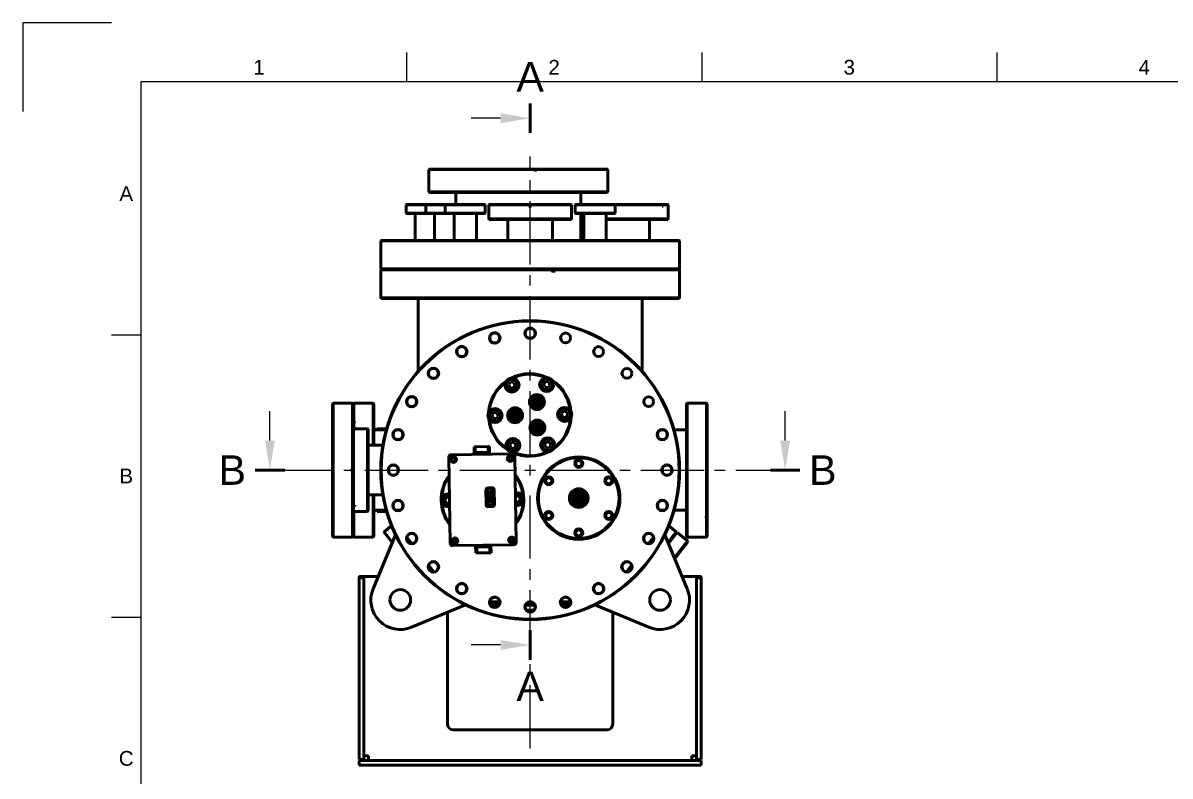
# Model space of a CAD drawing. Header units: millimetres. Extents: x 0 to 420, y 0 to 297.
# Drawn here: x 0 to 194.4, y 169.4 to 297 of the extents above; entities that cross this region are included whole.
import ezdxf
from ezdxf.enums import TextEntityAlignment as Align

# ---------------------------------------------------------------- set-up
doc = ezdxf.new("R2010")
doc.units = ezdxf.units.MM
doc.header["$LTSCALE"] = 0.75
doc.linetypes.add('CENTER2', pattern=[28.575, 19.05, -3.175, 3.175, -3.175])
for name, color, linetype, lineweight in [('BORDER', 7, 'Continuous', 25), ('Section Lines', 7, 'Continuous', 25), ('Smart Centers', 7, 'CENTER2', 25), ('Visible', 7, 'Continuous', 50), ('Visible Narrow', 7, 'Continuous', 25)]:
    doc.layers.add(name, color=color, linetype=linetype, lineweight=lineweight)
doc.styles.add('FusionTitle', font='arial.ttf')
doc.styles.get("Standard").update_dxf_attribs({"font": 'arial.ttf'})

# ---------------------------------------------------------------- blocks, each defined once
blk = doc.blocks.new('*U5')
at = {"layer": 'Smart Centers', "color": 0, "ltscale": 0.75, "transparency": 16777216}
for p, q in [((0, 2.678906), (0, 53.144999)), ((-44.09014, 0), (-2.678906, 0)), ((2.678906, 0), (43.200823, 0)), ((0, -47.138809), (0, -2.678906))]:
    blk.add_line(p, q, dxfattribs=at)
at = {"layer": 'Smart Centers', "color": 0, "linetype": 'Continuous', "ltscale": 0.75, "transparency": 16777216}
for p, q in [((-0.892969, 0), (0.892969, 0)), ((0, -0.892969), (0, 0.892969))]:
    blk.add_line(p, q, dxfattribs=at)
blk = doc.blocks.new('ISO_A3_SHEET')
at = {"layer": 'BORDER'}
for p, q in [((65, 292), (65, 287)), ((115, 292), (115, 287)), ((165, 292), (165, 287)), ((410, 287), (20, 287)), ((20, 287), (20, 10)), ((15, 244.16666), (20, 244.16666)), ((15, 196.33333), (20, 196.33333))]:
    blk.add_line(p, q, dxfattribs=at)
at = {"layer": 'Defpoints'}
for p, q in [((15, 297), (0, 297)), ((0, 297), (0, 282))]:
    blk.add_line(p, q, dxfattribs=at)
at = {"layer": 'BORDER', "style": 'FusionTitle'}
for s, p in [('1', (40, 289.5)), ('2', (90, 289.5)), ('3', (140, 289.5)), ('4', (190, 289.5)), ('A', (17.5, 268.08333)), ('B', (17.5, 220.25)), ('C', (17.5, 172.41667))]:
    blk.add_text(s, height=2.5, dxfattribs=at).set_placement(p, align=Align.MIDDLE)

msp = doc.modelspace()

# ---------------------------------------------------------------- linework, layer by layer
at = {"layer": 'Section Lines', "lineweight": 50}
for p, q in [((85.9393, 283.3585), (85.9393, 278.3585)), ((39.3492, 221.251), (44.3492, 221.251)), ((131.6401, 221.251), (126.6401, 221.251)), ((85.9393, 189.1312), (85.9393, 194.1312))]:
    msp.add_line(p, q, dxfattribs=at)
at = {"layer": 'Section Lines'}
for p, q in [((80.9393, 280.8585), (75.9393, 280.8585)), ((41.8492, 226.251), (41.8492, 231.251)), ((129.1401, 226.251), (129.1401, 231.251)), ((80.9393, 191.6312), (75.9393, 191.6312))]:
    msp.add_line(p, q, dxfattribs=at)
for points in [[(80.9393, 281.6918), (85.9393, 280.8585), (80.9393, 280.0252)], [(42.6825, 226.251), (41.8492, 221.251), (41.0158, 226.251)], [(129.9735, 226.251), (129.1401, 221.251), (128.3068, 226.251)], [(80.9393, 192.4645), (85.9393, 191.6312), (80.9393, 190.7979)]]:
    msp.add_solid(points, dxfattribs=at)
at = {"layer": 'Visible'}
for p, q in [((68.8792, 272.251), (68.7792, 272.151)), ((68.7792, 272.151), (86.7004, 272.151)), ((68.7792, 268.371), (68.7792, 272.151)), ((86.6809, 272.251), (68.8792, 272.251)), ((86.7004, 272.151), (86.6809, 272.251)), ((87.0732, 272.251), (86.6809, 272.251)), ((86.7004, 272.051), (86.7004, 272.151)), ((98.9992, 272.251), (87.0732, 272.251)), ((87.0927, 272.151), (87.0732, 272.251)), ((87.0927, 272.151), (99.0992, 272.151)), ((87.0927, 272.051), (87.0927, 272.151)), ((98.9992, 272.251), (99.0992, 272.151)), ((99.0992, 268.371), (99.0992, 272.151)), ((86.7004, 272.051), (87.0927, 272.051)), ((99.0992, 268.371), (68.7792, 268.371)), ((68.8792, 268.271), (68.7792, 268.371)), ((68.8792, 268.271), (98.9992, 268.271)), ((73.3392, 266.251), (73.3392, 268.271)), ((94.5392, 266.251), (94.5392, 268.271)), ((98.9992, 268.271), (99.0992, 268.371)), ((64.9992, 266.251), (64.9392, 266.191)), ((64.9392, 266.191), (68.2392, 266.191)), ((64.9392, 264.791), (64.9392, 266.191)), ((68.2392, 264.791), (64.9392, 264.791)), ((64.9992, 264.731), (64.9392, 264.791)), ((68.2992, 266.251), (64.9992, 266.251)), ((64.9992, 264.731), (68.2992, 264.731)), ((66.4392, 260.171), (66.4392, 264.731)), ((68.2992, 266.251), (68.2392, 266.191)), ((68.2392, 266.191), (71.5392, 266.191)), ((68.2392, 264.791), (68.2392, 266.191)), ((71.5392, 264.791), (68.2392, 264.791)), ((68.2992, 264.731), (68.2392, 264.791)), ((71.5992, 266.251), (68.2992, 266.251)), ((68.2992, 264.731), (71.5992, 264.731)), ((69.7392, 260.171), (69.7392, 264.731)), ((71.5992, 266.251), (71.5392, 266.191)), ((71.5392, 266.191), (78.3392, 266.191)), ((71.5392, 264.791), (71.5392, 266.191)), ((78.3392, 264.791), (71.5392, 264.791)), ((71.5992, 264.731), (71.5392, 264.791)), ((78.2792, 266.251), (71.5992, 266.251)), ((71.5992, 264.731), (78.2792, 264.731)), ((73.0392, 260.171), (73.0392, 264.731)), ((76.8392, 260.171), (76.8392, 264.731)), ((78.2792, 266.251), (78.3392, 266.191)), ((78.2792, 264.731), (78.3392, 264.791)), ((78.3392, 264.791), (78.3392, 266.191)), ((79.0192, 266.251), (78.9392, 266.171)), ((78.9392, 266.171), (85.7392, 266.171)), ((78.9392, 263.791), (78.9392, 266.171)), ((85.7392, 266.251), (79.0192, 266.251)), ((85.7392, 266.251), (85.7392, 266.171)), ((86.1392, 266.251), (85.7392, 266.251)), ((85.7392, 266.171), (85.7392, 265.951)), ((86.1392, 266.131), (85.7392, 266.131)), ((86.1392, 265.951), (85.7392, 265.951)), ((92.8592, 266.251), (86.1392, 266.251)), ((86.1392, 266.171), (86.1392, 266.251)), ((86.1392, 266.171), (92.9392, 266.171)), ((86.1392, 265.951), (86.1392, 266.171)), ((92.8592, 266.251), (92.9392, 266.171)), ((92.9392, 263.791), (92.9392, 266.171)), ((93.5992, 266.251), (93.5392, 266.191)), ((93.5392, 266.191), (100.3392, 266.191)), ((93.5392, 264.791), (93.5392, 266.191)), ((100.3392, 264.791), (93.5392, 264.791)), ((93.5992, 264.731), (93.5392, 264.791)), ((100.2792, 266.251), (93.5992, 266.251)), ((93.5992, 264.731), (100.2792, 264.731)), ((94.5392, 260.171), (94.5392, 264.731)), ((95.0392, 260.171), (95.0392, 264.731)), ((98.8392, 260.171), (98.8392, 264.731)), ((108.2296, 266.251), (100.2792, 266.251)), ((100.2792, 266.251), (100.3392, 266.191)), ((100.2792, 264.731), (100.3392, 264.791)), ((100.3392, 264.791), (100.3392, 266.191)), ((100.3392, 266.171), (108.2989, 266.171)), ((108.2296, 266.251), (108.2989, 266.171)), ((108.4296, 266.251), (108.2296, 266.251)), ((108.2989, 266.171), (108.2989, 265.951)), ((108.4989, 265.951), (108.2989, 265.951)), ((109.2592, 266.251), (108.4296, 266.251)), ((108.4989, 266.171), (108.4296, 266.251)), ((108.4989, 266.171), (109.3392, 266.171)), ((108.4989, 265.951), (108.4989, 266.171)), ((109.2592, 266.251), (109.3392, 266.171)), ((109.3392, 263.791), (109.3392, 266.171)), ((92.9392, 263.791), (78.9392, 263.791)), ((79.0192, 263.711), (78.9392, 263.791)), ((79.0192, 263.711), (92.8592, 263.711)), ((82.1392, 260.171), (82.1392, 263.711)), ((89.7392, 260.171), (89.7392, 263.711)), ((92.8592, 263.711), (92.9392, 263.791)), ((109.3392, 263.791), (98.8392, 263.791)), ((98.8392, 263.711), (109.2592, 263.711)), ((106.1392, 260.171), (106.1392, 263.711)), ((109.2592, 263.711), (109.3392, 263.791)), ((60.6993, 260.171), (60.6193, 260.091)), ((60.6193, 260.091), (111.2593, 260.091)), ((60.6193, 255.331), (60.6193, 260.091)), ((111.1793, 260.171), (60.6993, 260.171)), ((111.1793, 260.171), (111.2593, 260.091)), ((111.2593, 255.331), (111.2593, 260.091)), ((111.2593, 255.331), (60.6193, 255.331)), ((60.6993, 255.251), (60.6193, 255.331)), ((60.6993, 255.251), (60.6193, 255.171)), ((60.6193, 255.171), (89.6036, 255.171)), ((60.6193, 255.171), (60.6193, 250.411)), ((89.5911, 255.251), (60.6993, 255.251)), ((60.6993, 255.251), (111.1793, 255.251)), ((89.5911, 255.251), (89.6036, 255.171)), ((89.6036, 254.931), (89.6036, 255.171)), ((89.6036, 255.131), (89.7062, 255.131)), ((90.1962, 254.931), (89.6036, 254.931)), ((89.7062, 254.9326), (89.7062, 255.251)), ((111.1793, 255.251), (90.1837, 255.251)), ((90.1962, 255.171), (90.1837, 255.251)), ((90.1962, 255.171), (111.2593, 255.171)), ((90.1962, 255.171), (90.1962, 254.931)), ((111.1793, 255.251), (111.2593, 255.331)), ((111.1793, 255.251), (111.2593, 255.171)), ((111.2593, 255.171), (111.2593, 250.411)), ((111.2593, 250.411), (60.6193, 250.411)), ((60.6993, 250.331), (60.6193, 250.411)), ((60.6993, 250.331), (111.1793, 250.331)), ((66.9393, 250.331), (66.9393, 237.9872)), ((104.9393, 250.331), (104.9393, 237.9872)), ((111.1793, 250.331), (111.2593, 250.411)), ((82.6781, 236.1871), (82.307, 235.7448)), ((82.307, 235.7448), (82.5044, 235.2023)), ((82.5044, 235.2023), (83.0191, 235.1116)), ((83.1928, 236.0964), (82.6781, 236.1871)), ((83.0191, 235.1116), (83.3903, 235.5538)), ((83.3903, 235.5538), (83.1928, 236.0964)), ((88.5773, 236.2825), (88.2062, 235.8402)), ((88.2062, 235.8402), (88.4037, 235.2977)), ((88.4037, 235.2977), (88.9184, 235.2069)), ((89.092, 236.1917), (88.5773, 236.2825)), ((88.9184, 235.2069), (89.2895, 235.6492)), ((89.2895, 235.6492), (89.092, 236.1917)), ((52.4393, 232.501), (52.5393, 232.601)), ((52.4393, 232.501), (52.4393, 210.001)), ((52.5393, 209.901), (52.5393, 232.601)), ((55.8393, 232.601), (52.5393, 232.601)), ((55.8393, 232.601), (55.8393, 221.451)), ((55.9393, 232.501), (55.8393, 232.601)), ((55.9393, 232.501), (56.0393, 232.601)), ((55.9393, 228.171), (55.9393, 232.501)), ((55.9393, 232.501), (55.9393, 229.4152)), ((56.0393, 229.486), (56.0393, 232.601)), ((56.0393, 232.601), (59.3393, 232.601)), ((59.3393, 232.601), (59.3393, 225.451)), ((59.4393, 232.501), (59.3393, 232.601)), ((59.4393, 225.451), (59.4393, 232.501)), ((86.1536, 232.9579), (85.9326, 232.9543)), ((85.939, 232.5544), (85.9326, 232.9543)), ((86.1601, 232.558), (85.939, 232.5544)), ((88.2523, 232.9918), (88.0312, 232.9883)), ((88.2587, 232.5919), (88.0377, 232.5883)), ((88.2523, 232.9918), (88.2587, 232.5919)), ((112.4393, 232.501), (112.5393, 232.601)), ((112.4393, 232.501), (112.4393, 210.001)), ((112.5393, 209.901), (112.5393, 232.601)), ((115.8393, 232.601), (112.5393, 232.601)), ((115.8393, 232.601), (115.8393, 213.4402)), ((115.9393, 232.501), (115.8393, 232.601)), ((115.9393, 213.511), (115.9393, 232.501)), ((56.0393, 229.486), (55.9393, 229.4152)), ((56.0393, 229.486), (56.1393, 229.486)), ((56.1393, 229.2056), (56.1393, 229.486)), ((79.8111, 231.0306), (79.4399, 230.5883)), ((79.4399, 230.5883), (79.6374, 230.0458)), ((79.6374, 230.0458), (80.1521, 229.955)), ((80.3258, 230.9398), (79.8111, 231.0306)), ((80.1521, 229.955), (80.5232, 230.3973)), ((80.5232, 230.3973), (80.3258, 230.9398)), ((82.4391, 230.7325), (82.2181, 230.729)), ((82.2245, 230.329), (82.2181, 230.729)), ((82.4456, 230.3326), (82.2245, 230.329)), ((84.5378, 230.7664), (84.3167, 230.7629)), ((84.5442, 230.3665), (84.3232, 230.3629)), ((84.5378, 230.7664), (84.5442, 230.3665)), ((91.6095, 231.2213), (91.2384, 230.779)), ((91.2384, 230.779), (91.4359, 230.2365)), ((91.4359, 230.2365), (91.9506, 230.1457)), ((92.1242, 231.1305), (91.6095, 231.2213)), ((91.9506, 230.1457), (92.3217, 230.588)), ((92.3217, 230.588), (92.1242, 231.1305)), ((55.9393, 229.1349), (56.0393, 229.2056)), ((55.9393, 229.1349), (55.9393, 228.171)), ((55.9393, 228.171), (56.0193, 228.251)), ((55.9393, 228.171), (55.9393, 215.3606)), ((56.0193, 215.2913), (56.0193, 228.251)), ((58.3993, 228.251), (56.0193, 228.251)), ((56.1393, 229.2056), (56.0393, 229.2056)), ((56.0393, 228.251), (56.0393, 229.2056)), ((58.3993, 228.251), (58.3993, 214.251)), ((58.4793, 228.171), (58.3993, 228.251)), ((58.4793, 214.331), (58.4793, 228.171)), ((59.4393, 228.051), (61.5495, 228.051)), ((59.9393, 228.171), (60.0193, 228.251)), ((59.9393, 228.171), (59.9393, 228.051)), ((60.0193, 228.051), (60.0193, 228.251)), ((61.6061, 228.251), (60.0193, 228.251)), ((63.2948, 228.051), (63.8035, 228.051)), ((86.2236, 228.6284), (86.0026, 228.6248)), ((86.009, 228.2248), (86.0026, 228.6248)), ((86.2301, 228.2284), (86.009, 228.2248)), ((88.3223, 228.6623), (88.1012, 228.6587)), ((88.3287, 228.2623), (88.1077, 228.2588)), ((88.3223, 228.6623), (88.3287, 228.2623)), ((108.0751, 228.051), (108.5838, 228.051)), ((110.3291, 228.051), (112.4393, 228.051)), ((82.8432, 225.9694), (82.4721, 225.5271)), ((82.4721, 225.5271), (82.6696, 224.9845)), ((83.358, 225.8786), (82.8432, 225.9694)), ((83.5554, 225.3361), (83.358, 225.8786)), ((88.7425, 226.0647), (88.3714, 225.6224)), ((88.3714, 225.6224), (88.5688, 225.0799)), ((89.2572, 225.974), (88.7425, 226.0647)), ((89.4547, 225.4314), (89.2572, 225.974)), ((60.9701, 225.451), (58.4793, 225.451)), ((72.5458, 223.8477), (82.9444, 224.0158)), ((76.6243, 225.2118), (76.4243, 225.2086)), ((76.4243, 225.2086), (76.4453, 223.9107)), ((78.824, 225.2474), (76.6243, 225.2118)), ((76.6243, 225.2118), (76.6401, 224.2297)), ((78.8398, 224.2652), (76.6401, 224.2297)), ((79.0239, 225.2506), (78.824, 225.2474)), ((78.8398, 224.2652), (78.824, 225.2474)), ((79.0449, 223.9528), (79.0239, 225.2506)), ((82.4761, 223.2881), (82.471, 223.6063)), ((82.6309, 223.6089), (82.6361, 223.2907)), ((82.6696, 224.9845), (83.1843, 224.8938)), ((83.1843, 224.8938), (83.5554, 225.3361)), ((83.3508, 223.6223), (83.5868, 209.0242)), ((88.5688, 225.0799), (89.0835, 224.9891)), ((89.0835, 224.9891), (89.4547, 225.4314)), ((72.3882, 208.8432), (72.1523, 223.4413)), ((72.5592, 223.1278), (72.8774, 223.133)), ((72.8799, 222.973), (72.5617, 222.9679)), ((72.8774, 223.133), (72.8722, 223.4512)), ((72.8851, 222.6548), (72.8799, 222.973)), ((73.0322, 223.4538), (73.0373, 223.1356)), ((73.0373, 223.1356), (73.3555, 223.1407)), ((73.3581, 222.9807), (73.0399, 222.9756)), ((73.0399, 222.9756), (73.0451, 222.6574)), ((82.1579, 223.283), (82.4761, 223.2881)), ((82.4787, 223.1282), (82.1605, 223.123)), ((82.4838, 222.8099), (82.4787, 223.1282)), ((82.6361, 223.2907), (82.9543, 223.2959)), ((82.9569, 223.1359), (82.6387, 223.1307)), ((82.6387, 223.1307), (82.6438, 222.8125)), ((55.7393, 221.451), (55.7393, 221.051)), ((55.8393, 221.451), (55.7393, 221.451)), ((55.8393, 221.051), (55.7393, 221.051)), ((55.8193, 221.451), (55.8193, 221.051)), ((55.8393, 221.451), (55.9393, 221.451)), ((55.8393, 221.051), (55.9393, 221.051)), ((55.8393, 221.051), (55.8393, 209.901)), ((78.484, 215.3426), (78.442, 217.9422)), ((78.4455, 217.7223), (78.6655, 217.7258)), ((78.6587, 218.1458), (79.4986, 218.1593)), ((78.7072, 215.1462), (78.6587, 218.1458)), ((78.7371, 218.247), (79.537, 218.26)), ((79.4522, 218.0586), (78.7603, 218.0474)), ((78.7603, 218.0474), (78.8056, 215.2478)), ((79.3218, 218.1565), (79.3779, 218.2574)), ((79.7664, 217.6785), (79.4522, 218.0586)), ((79.4986, 218.1593), (79.8658, 217.7152)), ((79.8414, 217.7448), (79.8454, 217.7449)), ((79.8418, 217.9649), (79.8838, 215.3652)), ((79.8658, 217.7152), (79.8998, 215.6155)), ((60.9701, 217.051), (58.4793, 217.051)), ((59.3393, 217.051), (59.3393, 209.901)), ((59.4393, 210.001), (59.4393, 217.051)), ((71.7998, 216.6752), (71.4287, 216.2329)), ((71.4287, 216.2329), (71.6261, 215.6904)), ((72.263, 216.5935), (71.7998, 216.6752)), ((72.1408, 215.5996), (72.2764, 215.7612)), ((78.4501, 217.4423), (78.67, 217.4459)), ((79.1667, 217.6539), (79.3667, 217.6571)), ((79.1991, 215.6542), (79.1667, 217.6539)), ((79.3667, 217.6571), (79.399, 215.6574)), ((79.7992, 215.6489), (79.7664, 217.6785)), ((83.5982, 216.8659), (83.4626, 216.7043)), ((83.4761, 215.872), (83.9393, 215.7903)), ((84.1129, 216.7751), (83.5982, 216.8659)), ((83.9393, 215.7903), (84.3104, 216.2326)), ((84.3104, 216.2326), (84.1129, 216.7751)), ((93.976, 217.6186), (94.357, 217.6186)), ((93.976, 217.442), (93.976, 217.6186)), ((94.1366, 216.6296), (94.1328, 216.7373)), ((94.1495, 216.2628), (94.1457, 216.3705)), ((94.1836, 216.7391), (94.1874, 216.6314)), ((94.1965, 216.3723), (94.2003, 216.2646)), ((94.357, 217.442), (94.357, 217.6186)), ((56.0193, 215.2913), (55.9393, 215.3606)), ((55.9393, 215.3606), (55.9393, 215.1606)), ((55.9393, 215.1606), (55.9393, 214.331)), ((55.9393, 215.1606), (56.0193, 215.0913)), ((55.9393, 210.001), (55.9393, 214.331)), ((55.9393, 214.331), (55.9393, 210.001)), ((55.9393, 214.331), (56.0193, 214.251)), ((56.2393, 215.2913), (56.0193, 215.2913)), ((56.0193, 214.251), (56.0193, 215.0913)), ((56.0193, 215.0913), (56.2393, 215.0913)), ((58.3993, 214.251), (56.0193, 214.251)), ((56.0393, 209.901), (56.0393, 214.251)), ((56.2393, 215.2913), (56.2393, 215.0913)), ((58.4793, 214.331), (58.3993, 214.251)), ((59.4393, 214.451), (61.5495, 214.451)), ((59.9393, 214.451), (59.9393, 214.331)), ((59.9393, 214.331), (60.0193, 214.251)), ((60.0193, 214.251), (60.0193, 214.451)), ((61.6061, 214.251), (60.0193, 214.251)), ((63.2948, 214.451), (63.8035, 214.451)), ((71.6261, 215.6904), (72.1408, 215.5996)), ((78.4779, 215.7225), (78.6978, 215.7261)), ((78.4824, 215.4426), (78.7024, 215.4461)), ((79.5471, 215.1597), (78.7072, 215.1462)), ((79.5887, 215.0604), (78.7888, 215.0475)), ((78.8056, 215.2478), (79.4974, 215.2589)), ((79.399, 215.6574), (79.1991, 215.6542)), ((79.4297, 215.0578), (79.4858, 215.1587)), ((79.4974, 215.2589), (79.7992, 215.6489)), ((79.8998, 215.6155), (79.5471, 215.1597)), ((79.7822, 215.4636), (79.8822, 215.4652)), ((93.976, 215.3834), (93.976, 215.5599)), ((94.357, 215.3834), (93.976, 215.3834)), ((94.357, 215.3834), (94.357, 215.5599)), ((108.0751, 214.451), (108.5838, 214.451)), ((110.3291, 214.451), (112.4393, 214.451)), ((115.7393, 213.1549), (115.7393, 213.4402)), ((115.7393, 213.4402), (115.8393, 213.4402)), ((115.8393, 213.1549), (115.7393, 213.1549)), ((115.9393, 213.511), (115.8393, 213.4402)), ((115.8393, 213.1549), (115.9393, 213.2256)), ((115.8393, 213.1549), (115.8393, 209.901)), ((115.9393, 213.2256), (115.9393, 213.511)), ((115.9393, 210.001), (115.9393, 213.2256)), ((52.4393, 210.001), (52.5393, 209.901)), ((55.9393, 210.001), (55.8393, 209.901)), ((55.9393, 210.001), (56.0393, 209.901)), ((59.3199, 201.1644), (63.1068, 210.3067)), ((59.4393, 210.001), (59.3393, 209.901)), ((61.1906, 210.6968), (61.2044, 210.8091)), ((61.1906, 210.6968), (62.5485, 208.9589)), ((62.4549, 211.7861), (61.2044, 210.8091)), ((62.5837, 209.0438), (61.2044, 210.8091)), ((112.5587, 201.1644), (108.7718, 210.3067)), ((110.6742, 210.8091), (109.2949, 209.0438)), ((109.3301, 208.9589), (110.688, 210.6968)), ((110.8481, 210.6542), (109.3971, 208.7971)), ((109.4237, 211.7861), (110.6742, 210.8091)), ((110.6341, 210.6279), (110.8481, 210.6542)), ((110.688, 210.6968), (110.6742, 210.8091)), ((112.6094, 209.2781), (110.8481, 210.6542)), ((112.4393, 210.001), (112.5393, 209.901)), ((115.9393, 210.001), (115.8393, 209.901)), ((55.8393, 209.901), (52.5393, 209.901)), ((56.0393, 209.901), (59.3393, 209.901)), ((65.0326, 209.775), (65.7742, 208.8259)), ((65.8794, 208.8211), (65.0534, 209.8783)), ((72.7822, 209.3296), (73.1004, 209.3348)), ((73.103, 209.1748), (72.7848, 209.1697)), ((83.1933, 208.6178), (72.7947, 208.4497)), ((73.1004, 209.3348), (73.0953, 209.653)), ((73.1081, 208.8566), (73.103, 209.1748)), ((73.2552, 209.6556), (73.2604, 209.3374)), ((73.2604, 209.3374), (73.5786, 209.3425)), ((73.5812, 209.1825), (73.263, 209.1774)), ((73.263, 209.1774), (73.2681, 208.8592)), ((76.6942, 208.5128), (76.7151, 207.2149)), ((76.8992, 208.2003), (79.0989, 208.2359)), ((76.8992, 208.2003), (76.9151, 207.2182)), ((79.1148, 207.2537), (79.0989, 208.2359)), ((79.3148, 207.2569), (79.2938, 208.5548)), ((82.3809, 209.4848), (82.6991, 209.4899)), ((82.7017, 209.33), (82.3835, 209.3248)), ((82.6991, 209.4899), (82.694, 209.8081)), ((82.7069, 209.0118), (82.7017, 209.33)), ((82.854, 209.8107), (82.8591, 209.4925)), ((82.8591, 209.4925), (83.1773, 209.4977)), ((83.1799, 209.3377), (82.8617, 209.3325)), ((82.8617, 209.3325), (82.8669, 209.0143)), ((106.8252, 209.8783), (105.9992, 208.8211)), ((106.1044, 208.8259), (106.846, 209.775)), ((112.6094, 209.2781), (110.3799, 206.4244)), ((112.6357, 209.0642), (110.4469, 206.2627)), ((115.8393, 209.901), (112.5393, 209.901)), ((112.6357, 209.0642), (112.6094, 209.2781)), ((76.7151, 207.2149), (76.9151, 207.2182)), ((76.9151, 207.2182), (79.1148, 207.2537)), ((79.1148, 207.2537), (79.3148, 207.2569)), ((110.4693, 206.2087), (111.2058, 207.1514)), ((111.1657, 207.1827), (111.2058, 207.1514)), ((68.7289, 205.044), (69.5285, 204.0205)), ((69.6274, 204.0239), (68.7562, 205.139)), ((103.1224, 205.139), (102.2512, 204.0239)), ((102.35, 204.0205), (103.1497, 205.044)), ((57.3873, 203.0052), (56.9393, 203.0052)), ((56.9393, 202.6484), (56.9393, 203.0052)), ((56.9393, 174.8111), (56.9393, 202.6484)), ((57.8658, 203.251), (57.1923, 203.251)), ((57.7393, 203.0052), (57.3873, 203.0052)), ((57.7393, 203.0052), (57.7393, 202.6484)), ((57.7393, 202.6484), (57.7393, 174.8111)), ((58.5393, 203.251), (57.8658, 203.251)), ((60.1842, 203.251), (58.5393, 203.251)), ((113.3393, 203.251), (111.6944, 203.251)), ((114.0128, 203.251), (113.3393, 203.251)), ((114.6863, 203.251), (114.0128, 203.251)), ((114.4913, 203.0052), (114.1393, 203.0052)), ((114.1393, 202.6484), (114.1393, 203.0052)), ((114.1393, 174.8111), (114.1393, 202.6484)), ((114.9393, 203.0052), (114.4913, 203.0052)), ((114.9393, 203.0052), (114.9393, 202.6484)), ((114.9393, 202.6484), (114.9393, 174.8111)), ((74.7379, 200.451), (74.7003, 200.4133)), ((74.7726, 200.451), (74.7379, 200.451)), ((97.1407, 200.451), (97.106, 200.451)), ((97.1407, 200.451), (97.1783, 200.4133)), ((74.995, 198.4184), (65.8527, 194.6316)), ((79.1047, 198.951), (80.775, 198.951)), ((80.7727, 198.751), (79.1071, 198.751)), ((79.2398, 198.3966), (80.6399, 198.3966)), ((79.5893, 198.3966), (79.5893, 198.0975)), ((85.165, 198.3966), (86.7136, 198.3966)), ((86.4325, 198.751), (85.4461, 198.751)), ((91.1036, 198.951), (92.7739, 198.951)), ((92.7715, 198.751), (91.1059, 198.751)), ((91.2387, 198.3966), (92.6388, 198.3966)), ((92.2893, 198.3966), (92.2893, 198.0975)), ((96.8836, 198.4184), (106.0259, 194.6316)), ((71.9393, 178.251), (71.9393, 196.8368)), ((85.3751, 197.4487), (86.5035, 197.4487)), ((99.9393, 196.8368), (99.9393, 178.251)), ((98.9393, 177.251), (72.9393, 177.251)), ((56.9393, 174.4137), (56.9393, 174.8111)), ((56.9393, 172.251), (56.9393, 174.4137)), ((57.7393, 174.8111), (57.7393, 174.4137)), ((57.7393, 174.4137), (57.7393, 172.251)), ((114.1393, 174.4137), (114.1393, 174.8111)), ((114.1393, 172.251), (114.1393, 174.4137)), ((114.9393, 174.8111), (114.9393, 174.4137)), ((114.9393, 174.4137), (114.9393, 172.251)), ((56.9393, 172.251), (57.7393, 172.251)), ((56.9393, 171.251), (56.9393, 172.051)), ((56.9393, 172.051), (114.9393, 172.051)), ((114.9393, 171.251), (56.9393, 171.251)), ((57.7393, 172.851), (58.5393, 172.851)), ((58.5393, 172.851), (58.5393, 172.051)), ((113.3393, 172.851), (114.1393, 172.851)), ((113.3393, 172.051), (113.3393, 172.851)), ((114.9393, 172.251), (114.1393, 172.251)), ((114.9393, 171.251), (114.9393, 172.051))]:
    msp.add_line(p, q, dxfattribs=at)
at = {"layer": 'Visible', "extrusion": (0, 0, -1)}
for centre, radius in [((-85.9393, 221.251), 25.32), ((-85.9393, 244.431), 0.9), ((-79.9399, 243.6411), 0.9), ((-74.3493, 241.3254), 0.9), ((-69.5486, 237.6417), 0.9), ((-65.8648, 232.841), 0.9), ((-87.0957, 232.7731), 1.27), ((-87.0957, 232.7731), 0.96), ((-87.0957, 232.7731), 0.65), ((-83.3811, 230.5477), 1.27), ((-83.3811, 230.5477), 0.96), ((-87.0957, 232.7731), 0.1), ((-83.3811, 230.5477), 0.65), ((-83.3811, 230.5477), 0.1), ((-87.1656, 228.4436), 1.27), ((-87.1656, 228.4436), 0.96), ((-63.5491, 227.2504), 0.9), ((-87.1656, 228.4436), 0.65), ((-87.1656, 228.4436), 0.1), ((-108.3295, 227.2504), 0.9), ((-72.9586, 223.0543), 0.5), ((-82.5574, 223.2094), 0.5), ((-62.7593, 221.251), 0.9), ((-94.1665, 216.501), 6.985), ((-94.1665, 216.501), 6.8326), ((-94.1665, 222.3735), 0.6731), ((-94.1665, 222.371), 0.5035), ((-109.1193, 221.251), 0.9), ((-89.0808, 219.4372), 0.6731), ((-89.083, 219.436), 0.5035), ((-99.2523, 219.4372), 0.6731), ((-99.2501, 219.436), 0.5035), ((-94.1665, 216.501), 1.5875), ((-94.1665, 216.501), 1.27), ((-94.1665, 216.501), 1.2573), ((-63.5491, 215.2516), 0.9), ((-94.1665, 216.501), 0.9601), ((-94.1665, 216.501), 0.8306), ((-94.1665, 216.501), 0.5969), ((-94.1665, 216.501), 0.4699), ((-108.3295, 215.2516), 0.9), ((-89.0808, 213.5647), 0.6731), ((-89.083, 213.566), 0.5035), ((-99.2523, 213.5647), 0.6731), ((-99.2501, 213.566), 0.5035), ((-65.8648, 209.661), 0.9), ((-82.7804, 209.4112), 0.5), ((-94.1665, 210.6285), 0.6731), ((-94.1665, 210.631), 0.5035), ((-106.0138, 209.661), 0.9), ((-73.1817, 209.2561), 0.5), ((-69.5486, 204.8602), 0.9), ((-102.33, 204.8602), 0.9), ((-63.9393, 199.251), 1.75), ((-74.3493, 201.1765), 0.9), ((-97.5293, 201.1765), 0.9), ((-79.9399, 198.8608), 0.9), ((-85.9393, 198.071), 0.9), ((-91.9387, 198.8608), 0.9)]:
    msp.add_circle(centre, radius, dxfattribs=at)
at = {"layer": 'Visible'}
for centre, radius in [((85.9393, 221.251), 25.24), ((85.9393, 244.431), 0.84), ((79.9399, 243.6411), 0.84), ((91.9387, 243.6411), 0.84), ((74.3493, 241.3254), 0.84), ((97.5293, 241.3254), 0.84), ((69.5486, 237.6417), 0.84), ((102.33, 237.6417), 0.84), ((82.8486, 235.6493), 1.2), ((82.8486, 235.6493), 1.18), ((82.8486, 235.6493), 1), ((82.8486, 235.6493), 0.96), ((88.7478, 235.7447), 1.2), ((88.7478, 235.7447), 1.18), ((88.7478, 235.7447), 1), ((88.7478, 235.7447), 0.96), ((65.8648, 232.841), 0.84), ((87.0957, 232.7731), 0.8), ((87.0957, 232.7731), 0.5), ((106.0138, 232.841), 0.84), ((79.9816, 230.4928), 1.2), ((79.9816, 230.4928), 1.18), ((79.9816, 230.4928), 1), ((79.9816, 230.4928), 0.96), ((83.3811, 230.5477), 0.8), ((91.78, 230.6835), 1.2), ((91.78, 230.6835), 1.18), ((91.78, 230.6835), 1), ((91.78, 230.6835), 0.96), ((83.3811, 230.5477), 0.5), ((63.5491, 227.2504), 0.84), ((87.1656, 228.4436), 0.8), ((87.1656, 228.4436), 0.5), ((108.3295, 227.2504), 0.84), ((83.0138, 225.4316), 1.2), ((83.0138, 225.4316), 1.18), ((83.0138, 225.4316), 1), ((83.0138, 225.4316), 0.96), ((88.913, 225.5269), 1.2), ((88.913, 225.5269), 1.18), ((88.913, 225.5269), 1), ((88.913, 225.5269), 0.96), ((62.7593, 221.251), 0.84), ((109.1193, 221.251), 0.84), ((63.5491, 215.2516), 0.84), ((94.1665, 216.501), 0.7036), ((94.1665, 216.501), 0.6426), ((94.1665, 216.501), 0.2667), ((108.3295, 215.2516), 0.84), ((65.8648, 209.661), 0.84), ((106.0138, 209.661), 0.84), ((69.5486, 204.8602), 0.84), ((102.33, 204.8602), 0.84), ((74.3493, 201.1765), 0.84), ((97.5293, 201.1765), 0.84), ((107.9393, 199.251), 1.75), ((79.9399, 198.8608), 0.84), ((85.9393, 198.071), 0.84), ((91.9387, 198.8608), 0.84)]:
    msp.add_circle(centre, radius, dxfattribs=at)
for centre, radius, start, end in [((85.8808, 230.5881), 7, 65.202787, 116.649317), ((85.8808, 230.5881), 6.9, 66.885338, 114.966767), ((85.8808, 230.5881), 7, 125.202787, 176.649317), ((85.8808, 230.5881), 6.9, 126.885338, 174.966767), ((85.8808, 230.5881), 7, 5.202787, 56.649317), ((85.8808, 230.5881), 6.9, 6.885338, 54.966767), ((85.8808, 230.5881), 7, 185.202787, 236.649317), ((85.8808, 230.5881), 6.9, 186.885338, 234.966767), ((85.8808, 230.5881), 7, 305.202787, 356.649317), ((85.8808, 230.5881), 6.9, 306.885338, 354.966767), ((82.5574, 223.2094), 0.4062, 79.567604, 102.284501), ((85.8808, 230.5881), 7, 245.202787, 296.649317), ((85.8808, 230.5881), 6.9, 246.885338, 294.966767), ((72.9586, 223.0543), 0.4062, 169.567604, 192.284501), ((72.9586, 223.0543), 0.4062, 79.567604, 102.284501), ((72.9586, 223.0543), 0.4062, 259.567604, 282.284501), ((72.9586, 223.0543), 0.4062, 349.567604, 12.284501), ((82.5574, 223.2094), 0.4062, 169.567604, 192.284501), ((82.5574, 223.2094), 0.4062, 259.567604, 282.284501), ((82.5574, 223.2094), 0.4062, 349.567604, 12.284501), ((77.8695, 216.2328), 7, 144.056155, 217.79595), ((77.8695, 216.2328), 6.9, 145.178035, 177.262214), ((77.8695, 216.2328), 7, 324.056155, 37.79595), ((77.8695, 216.2328), 6.9, 4.589888, 36.674069), ((78.7419, 217.9471), 0.3, 90.926052, 180.926052), ((79.5418, 217.96), 0.3, 0.926052, 90.926052), ((80.0434, 217.8681), 0.5, 135.071796, 157.524213), ((72.7539, 216.1501), 1.8237, 166.934756, 194.917339), ((71.9703, 216.1374), 0.95, 72.517572, 289.334532), ((71.9703, 216.1374), 0.91, 71.677285, 290.174819), ((83.7688, 216.3281), 0.95, 252.517572, 109.334532), ((83.7688, 216.3281), 0.91, 251.677285, 110.174819), ((77.8695, 216.2328), 6.9, 325.178035, 357.262214), ((82.9852, 216.3154), 1.8237, 346.934756, 14.917338), ((94.1665, 216.501), 0.2388, 85.911598, 98.125301), ((94.1665, 216.501), 0.2388, 265.911598, 278.125301), ((77.8695, 216.2328), 6.9, 184.589888, 216.674069), ((78.784, 215.3474), 0.3, 180.926052, 270.926052), ((79.5839, 215.3604), 0.3, 270.926052, 0.926052), ((73.1817, 209.2561), 0.4062, 169.567604, 192.284501), ((73.1817, 209.2561), 0.4062, 79.567604, 102.284501), ((73.1817, 209.2561), 0.4062, 259.567604, 282.284501), ((73.1817, 209.2561), 0.4062, 349.567604, 12.284501), ((82.7804, 209.4112), 0.4062, 169.567604, 192.284501), ((82.7804, 209.4112), 0.4062, 79.567604, 102.284501), ((82.7804, 209.4112), 0.4062, 259.567604, 282.284501), ((82.7804, 209.4112), 0.4062, 349.567604, 12.284501), ((107.9393, 199.251), 5, 247.5, 22.5), ((72.9393, 178.251), 1, 180, 270), ((98.9393, 178.251), 1, 270, 0)]:
    msp.add_arc(centre, radius, start, end, dxfattribs=at)
at = {"layer": 'Visible', "extrusion": (0, 0, -1)}
for centre, radius, start, end in [((-72.5522, 223.4478), 0.4, 359.073948, 89.073948), ((-82.9509, 223.6158), 0.4, 89.073948, 179.073948), ((-80.0434, 217.8681), 1, 16.531551, 22.652126), ((-80.0434, 217.8681), 0.46, 19.799437, 45.948938), ((-80.0434, 217.8681), 0.32, 3.354062, 43.797144), ((-80.0434, 217.8681), 0.25, 340.853457, 34.609039), ((-71.9703, 216.1374), 1.02, 251.969313, 106.178583), ((-71.9703, 216.1374), 1.08, 23.169821, 105.201568), ((-83.7688, 216.3281), 1.08, 72.946327, 154.978093), ((-83.7688, 216.3281), 1.02, 71.969313, 286.178583), ((-83.7688, 216.3281), 1.08, 203.16982, 285.201568), ((-94.1665, 216.501), 0.2388, 274.088402, 81.874699), ((-94.1665, 216.501), 0.1321, 279.06904, 76.894061), ((-94.1665, 216.501), 0.2388, 94.088402, 261.874699), ((-94.1665, 216.501), 0.1321, 99.06904, 256.894061), ((-71.9703, 216.1374), 1.08, 252.946327, 334.978093), ((-80.0951, 214.6685), 1, 22.652126, 29.073948), ((-72.7882, 208.8497), 0.4, 269.073948, 359.073948), ((-83.1868, 209.0178), 0.4, 179.073948, 269.073948), ((-63.9393, 199.251), 5, 247.5, 22.5), ((-70.9393, 196.8368), 1, 162.708106, 180), ((-100.9393, 196.8368), 1, 0, 17.291894)]:
    msp.add_arc(centre, radius, start, end, dxfattribs=at)
at = {"layer": 'Visible'}
for points, knots in [([(89.6036, 254.9859), (89.6337, 254.9763), (89.6609, 254.9644), (89.6912, 254.9453), (89.6994, 254.939), (89.7062, 254.9326)], [0.3455176696, 0.3455176696, 0.3455176696, 0.3455176696, 0.4027079371, 0.4027079371, 0.429799101, 0.429799101, 0.429799101, 0.429799101]), ([(57.1923, 203.251), (57.0419, 203.251), (56.9622, 203.1888), (56.9442, 203.0752), (56.9408, 203.0536), (56.9393, 203.0302), (56.9393, 203.0052)], [5.702147585, 5.702147585, 5.702147585, 5.702147585, 6.304184396, 6.304184396, 6.304184396, 6.418519361, 6.418519361, 6.418519361, 6.418519361]), ([(114.9393, 203.0052), (114.9393, 203.1369), (114.8907, 203.2216), (114.7651, 203.2444), (114.7412, 203.2488), (114.7149, 203.251), (114.6863, 203.251)], [-0.135334054, -0.135334054, -0.135334054, -0.135334054, 0.466702757, 0.466702757, 0.466702757, 0.581037722, 0.581037722, 0.581037722, 0.581037722]), ([(86.5549, 197.4995), (86.2812, 197.4995), (86.0063, 197.4995), (85.7303, 197.4995), (85.7173, 197.4995), (85.7045, 197.4995), (85.6912, 197.4995), (85.5682, 197.4995), (85.4457, 197.4995), (85.3237, 197.4995)], [0.1441479086, 0.1441479086, 0.1441479086, 0.1441479086, 0.185546875, 0.185546875, 0.185546875, 0.1875, 0.1875, 0.1875, 0.2055643283, 0.2055643283, 0.2055643283, 0.2055643283])]:
    msp.add_open_spline(points, degree=3, knots=knots, dxfattribs=at)
for points in [[(57.7393, 203.0052), (57.7393, 203.162), (57.7763, 203.251), (57.8658, 203.251)], [(114.0128, 203.251), (114.1023, 203.251), (114.1393, 203.162), (114.1393, 203.0052)]]:
    msp.add_open_spline(points, degree=3, dxfattribs=at)
at = {"layer": 'Visible Narrow', "extrusion": (0, 0, -1)}
for centre in [(-94.1665, 222.371), (-89.083, 219.436), (-99.2501, 219.436), (-89.083, 213.566), (-99.2501, 213.566), (-94.1665, 210.631)]:
    msp.add_arc(centre, 0.6147, 350, 260, dxfattribs=at)

# ---------------------------------------------------------------- block references
at = {"layer": 'BORDER'}
msp.add_blockref('ISO_A3_SHEET', (0, 0), dxfattribs=at)
at = {"layer": 'Smart Centers', "ltscale": 0.75}
msp.add_blockref('*U5', (85.9393, 221.251), dxfattribs=at)

# ---------------------------------------------------------------- texts
at = {"layer": 'Section Lines', "char_height": 5, "attachment_point": 5}
for s, insert in [('A', (85.9393, 287.8585)), ('B', (35.4614, 221.251)), ('B', (135.5279, 221.251)), ('A', (85.9393, 184.6312))]:
    msp.add_mtext(s, dxfattribs=dict(at, insert=insert))

doc.saveas('drawing.dxf')
